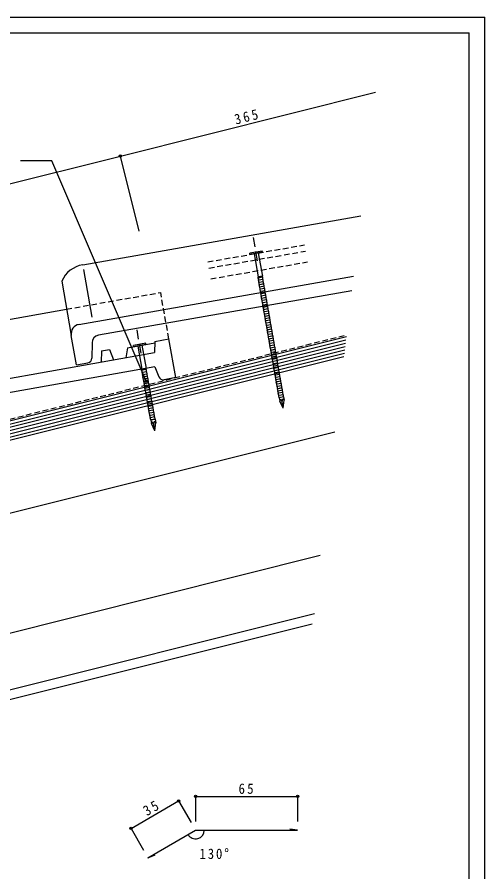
# Model space of a CAD drawing. Units: millimetres at full size, sheet at 1:3; some dimension numbers follow another scale. Extents: x -601 to 601, y -426 to 425.
# Drawn here: x 303 to 601, y -118 to 425 of the extents above; entities that cross this region are included whole.
import ezdxf

# ---------------------------------------------------------------- set-up
doc = ezdxf.new("R2010")
doc.units = ezdxf.units.MM
doc.header["$LTSCALE"] = 3
doc.header["$PDMODE"] = 32
doc.header["$PDSIZE"] = 1.5
doc.linetypes.add('DASHED1', pattern=[1.8, 1.2, -0.6])
doc.linetypes.add('DASHED2', pattern=[3, 2, -1])
for name, color, linetype in [('0-0_用紙', 7, 'Continuous'), ('0-1_野地板', 7, 'Continuous'), ('0-2_瓦', 7, 'Continuous'), ('0-3_釘', 4, 'Continuous'), ('0-7_文字', 7, 'Continuous'), ('0-8_寸法', 7, 'Continuous')]:
    doc.layers.add(name, color=color, linetype=linetype)
doc.styles.add('ＭＳ ゴシック', font='')
doc.styles.get('ＭＳ ゴシック').set_extended_font_data('MS Gothic')

msp = doc.modelspace()

# ---------------------------------------------------------------- linework, layer by layer
at = {"layer": '0-0_用紙'}
msp.add_line((-600.811, 425.311), (600.811, 425.311), dxfattribs=at)
at = {"layer": '0-0_用紙', "color": 6}
for p in [(-590.811, 415.311), (590.811, -416.041)]:
    msp.add_line(p, (590.811, 415.311), dxfattribs=at)
at = {"layer": '0-0_用紙'}
msp.add_lwpolyline([(-600.811, -426.041), (600.811, -426.041), (600.811, 425.311)], dxfattribs=at)
at = {"layer": '0-1_野地板', "color": 3, "linetype": 'DASHED1'}
msp.add_line((-304.235, 18.931), (512.701, 223.165), dxfattribs=at)
at = {"layer": '0-1_野地板'}
for p, q in [((-303.993, 17.961), (512.574, 222.103)), ((-301.082, 6.319), (511.054, 209.353)), ((-219.348, -19.632), (505.351, 161.543)), ((-201.4, -91.422), (495.974, 82.92)), ((-231.717, -135.079), (492.234, 45.908)), ((-230.262, -140.9), (490.779, 39.36))]:
    msp.add_line(p, q, dxfattribs=at)
at = {"layer": '0-1_野地板', "color": 4}
for p, q in [((-216.195, 37.849), (512.321, 219.978)), ((-215.71, 35.909), (512.067, 217.853)), ((-215.224, 33.969), (511.814, 215.728)), ((-214.739, 32.028), (511.56, 213.603)), ((-214.254, 30.088), (511.307, 211.478))]:
    msp.add_line(p, q, dxfattribs=at)
at = {"layer": '0-2_瓦'}
for p, q in [((344.736, 267.801), (521.73, 298.866)), ((331.345, 257.329), (337.395, 222.856)), ((342.268, 229.802), (517.153, 260.498)), ((516.04, 251.165), (354.805, 222.865)), ((-9.333, 178.481), (334.296, 239.475)), ((340.68, 204.142), (337.395, 222.856)), ((350.67, 217.999), (350.558, 208.36)), ((373.19, 214.894), (390.702, 218.002)), ((390.738, 219.024), (390.485, 211.87)), ((390.738, 219.024), (399.6, 220.597)), ((403.969, 195.982), (399.6, 220.597)), ((356.769, 212.995), (356.516, 205.841)), ((356.769, 212.995), (361.692, 213.869)), ((361.692, 213.869), (364.393, 207.239)), ((373.19, 214.894), (372.27, 208.637)), ((-11.728, 140.478), (390.485, 211.87)), ((390.581, 202.746), (0.823, 133.565)), ((340.68, 204.142), (348.077, 205.44)), ((390.581, 202.746), (393.198, 196.456)), ((403.969, 195.982), (396.492, 194.655))]:
    msp.add_line(p, q, dxfattribs=at)
at = {"layer": '0-2_瓦', "linetype": 'DASHED1'}
for p, q in [((424.325, 269.587), (485.984, 280.409)), ((425.016, 265.647), (486.675, 276.469)), ((426.226, 258.753), (487.885, 269.575)), ((334.296, 239.475), (394.357, 250.136)), ((399.6, 220.597), (394.357, 250.136))]:
    msp.add_line(p, q, dxfattribs=at)
at = {"layer": '0-2_瓦', "color": 4}
msp.add_line((345.255, 264.846), (350.614, 234.313), dxfattribs=at)
at = {"layer": '0-2_瓦'}
for centre, radius, start, end in [((347.885, 249.977), 18.1, 100.01822, 156.0366), ((343.421, 223.812), 6.1, 99.95492, 189.95492), ((355.67, 217.941), 5, 99.95492, 179.33529), ((347.558, 208.395), 3, 279.95492, 359.33523), ((395.968, 197.609), 3, 202.59349, 280.06506)]:
    msp.add_arc(centre, radius, start, end, dxfattribs=at)
at = {"layer": '0-3_釘', "linetype": 'DASHED2'}
for p, q in [((455.992, 270.224), (453.223, 286.001)), ((381.914, 211.519), (379.115, 227.292))]:
    msp.add_line(p, q, dxfattribs=at)
at = {"layer": '0-3_釘'}
for p, q in [((458.956, 276.477), (451.076, 275.094)), ((451.214, 274.306), (451.076, 275.094)), ((459.094, 275.689), (451.214, 274.306)), ((453.8, 274.76), (456.393, 259.986)), ((456.509, 275.236), (459.102, 260.461)), ((459.094, 275.689), (458.956, 276.477)), ((459.339, 259.833), (456.384, 259.314)), ((456.76, 257.898), (456.384, 259.314)), ((459.591, 258.395), (456.636, 257.876)), ((457.012, 256.46), (456.636, 257.876)), ((459.468, 258.373), (456.76, 257.898)), ((459.844, 256.957), (456.889, 256.438)), ((457.264, 255.022), (456.889, 256.438)), ((459.721, 256.935), (457.012, 256.46)), ((459.468, 258.373), (459.339, 259.833)), ((459.721, 256.935), (459.591, 258.395)), ((459.973, 255.497), (459.844, 256.957)), ((460.096, 255.519), (457.141, 255)), ((457.517, 253.584), (457.141, 255)), ((459.973, 255.497), (457.264, 255.022)), ((460.348, 254.081), (457.394, 253.562)), ((457.769, 252.146), (457.394, 253.562)), ((460.225, 254.059), (457.517, 253.584)), ((460.601, 252.643), (457.646, 252.124)), ((458.021, 250.708), (457.646, 252.124)), ((460.478, 252.621), (457.769, 252.146)), ((460.853, 251.205), (457.898, 250.686)), ((458.274, 249.27), (457.898, 250.686)), ((460.73, 251.183), (458.021, 250.708)), ((460.225, 254.059), (460.096, 255.519)), ((460.478, 252.621), (460.348, 254.081)), ((460.73, 251.183), (460.601, 252.643)), ((460.982, 249.745), (460.853, 251.205)), ((461.106, 249.767), (458.151, 249.248)), ((458.526, 247.832), (458.151, 249.248)), ((460.982, 249.745), (458.274, 249.27)), ((461.358, 248.329), (458.403, 247.81)), ((458.779, 246.394), (458.403, 247.81)), ((461.235, 248.307), (458.526, 247.832)), ((461.61, 246.891), (458.656, 246.372)), ((459.031, 244.956), (458.656, 246.372)), ((461.487, 246.869), (458.779, 246.394)), ((461.863, 245.453), (458.908, 244.934)), ((459.283, 243.518), (458.908, 244.934)), ((461.74, 245.431), (459.031, 244.956)), ((461.235, 248.307), (461.106, 249.767)), ((461.487, 246.869), (461.358, 248.329)), ((461.74, 245.431), (461.61, 246.891)), ((461.992, 243.993), (461.863, 245.453)), ((462.115, 244.015), (459.16, 243.496)), ((459.536, 242.08), (459.16, 243.496)), ((461.992, 243.993), (459.283, 243.518)), ((462.368, 242.577), (459.413, 242.058)), ((459.788, 240.642), (459.413, 242.058)), ((462.244, 242.555), (459.536, 242.08)), ((462.62, 241.139), (459.665, 240.62)), ((460.041, 239.204), (459.665, 240.62)), ((462.497, 241.117), (459.788, 240.642)), ((462.872, 239.701), (459.918, 239.182)), ((462.749, 239.679), (460.041, 239.204)), ((462.244, 242.555), (462.115, 244.015)), ((462.497, 241.117), (462.368, 242.577)), ((462.749, 239.679), (462.62, 241.139)), ((463.002, 238.241), (462.872, 239.701)), ((460.293, 237.766), (459.918, 239.182)), ((463.125, 238.263), (460.17, 237.744)), ((460.545, 236.328), (460.17, 237.744)), ((463.002, 238.241), (460.293, 237.766)), ((463.377, 236.825), (460.422, 236.306)), ((460.798, 234.89), (460.422, 236.306)), ((463.254, 236.803), (460.545, 236.328)), ((463.63, 235.387), (460.675, 234.868)), ((461.05, 233.452), (460.675, 234.868)), ((463.506, 235.365), (460.798, 234.89)), ((463.882, 233.949), (460.927, 233.43)), ((463.759, 233.927), (461.05, 233.452)), ((463.254, 236.803), (463.125, 238.263)), ((463.506, 235.365), (463.377, 236.825)), ((463.759, 233.927), (463.63, 235.387)), ((464.011, 232.489), (463.882, 233.949)), ((461.303, 232.014), (460.927, 233.43)), ((464.134, 232.511), (461.179, 231.992)), ((461.555, 230.576), (461.179, 231.992)), ((464.011, 232.489), (461.303, 232.014)), ((464.387, 231.073), (461.432, 230.554)), ((461.807, 229.138), (461.432, 230.554)), ((464.264, 231.051), (461.555, 230.576)), ((464.639, 229.635), (461.684, 229.116)), ((462.06, 227.7), (461.684, 229.116)), ((464.516, 229.613), (461.807, 229.138)), ((464.264, 231.051), (464.134, 232.511)), ((464.516, 229.613), (464.387, 231.073)), ((464.768, 228.175), (464.639, 229.635)), ((464.891, 228.197), (461.937, 227.678)), ((462.312, 226.262), (461.937, 227.678)), ((464.768, 228.175), (462.06, 227.7)), ((465.144, 226.759), (462.189, 226.24)), ((462.565, 224.824), (462.189, 226.24)), ((465.021, 226.737), (462.312, 226.262)), ((465.396, 225.321), (462.441, 224.802)), ((462.817, 223.386), (462.441, 224.802)), ((465.273, 225.299), (462.565, 224.824)), ((465.649, 223.883), (462.694, 223.364)), ((463.069, 221.948), (462.694, 223.364)), ((465.526, 223.861), (462.817, 223.386)), ((465.021, 226.737), (464.891, 228.197)), ((465.273, 225.299), (465.144, 226.759)), ((465.526, 223.861), (465.396, 225.321)), ((465.778, 222.423), (465.649, 223.883)), ((384.866, 217.779), (376.989, 216.381)), ((385.005, 216.991), (384.866, 217.779)), ((465.901, 222.445), (462.946, 221.926)), ((463.322, 220.509), (462.946, 221.926)), ((465.778, 222.423), (463.069, 221.948)), ((466.153, 221.006), (463.199, 220.488)), ((463.574, 219.071), (463.199, 220.488)), ((466.03, 220.985), (463.322, 220.509)), ((466.406, 219.568), (463.451, 219.05)), ((463.827, 217.633), (463.451, 219.05)), ((466.283, 219.547), (463.574, 219.071)), ((466.658, 218.13), (463.703, 217.612)), ((464.079, 216.195), (463.703, 217.612)), ((466.535, 218.109), (463.827, 217.633)), ((466.03, 220.985), (465.901, 222.445)), ((466.283, 219.547), (466.153, 221.006)), ((466.535, 218.109), (466.406, 219.568)), ((466.788, 216.671), (466.658, 218.13)), ((377.129, 215.593), (376.989, 216.381)), ((385.005, 216.991), (377.129, 215.593)), ((379.713, 216.052), (382.335, 201.283)), ((382.421, 216.533), (385.042, 201.763)), ((466.911, 216.692), (463.956, 216.174)), ((464.331, 214.757), (463.956, 216.174)), ((466.788, 216.671), (464.079, 216.195)), ((467.163, 215.254), (464.208, 214.736)), ((464.584, 213.319), (464.208, 214.736)), ((467.04, 215.233), (464.331, 214.757)), ((467.415, 213.816), (464.461, 213.298)), ((464.836, 211.881), (464.461, 213.298)), ((467.292, 213.795), (464.584, 213.319)), ((467.668, 212.378), (464.713, 211.86)), ((467.545, 212.357), (464.836, 211.881)), ((467.04, 215.233), (466.911, 216.692)), ((467.292, 213.795), (467.163, 215.254)), ((467.545, 212.357), (467.415, 213.816)), ((467.797, 210.919), (467.668, 212.378)), ((465.089, 210.443), (464.713, 211.86)), ((467.92, 210.94), (464.965, 210.422)), ((465.341, 209.005), (464.965, 210.422)), ((467.797, 210.919), (465.089, 210.443)), ((465.593, 207.567), (465.218, 208.984)), ((468.05, 209.481), (465.341, 209.005)), ((468.425, 208.064), (465.47, 207.546)), ((465.846, 206.129), (465.47, 207.546)), ((468.302, 208.043), (465.593, 207.567)), ((468.05, 209.481), (467.92, 210.94)), ((468.554, 206.605), (468.425, 208.064)), ((468.677, 206.626), (465.723, 206.108)), ((466.098, 204.691), (465.723, 206.108)), ((468.554, 206.605), (465.846, 206.129)), ((468.93, 205.188), (465.975, 204.67)), ((466.351, 203.253), (465.975, 204.67)), ((468.807, 205.167), (466.098, 204.691)), ((469.182, 203.75), (466.227, 203.232)), ((466.603, 201.815), (466.227, 203.232)), ((469.059, 203.729), (466.351, 203.253)), ((469.435, 202.312), (466.48, 201.794)), ((466.855, 200.377), (466.48, 201.794)), ((469.311, 202.291), (466.603, 201.815)), ((468.807, 205.167), (468.677, 206.626)), ((469.059, 203.729), (468.93, 205.188)), ((469.311, 202.291), (469.182, 203.75)), ((469.564, 200.853), (469.435, 202.312)), ((385.281, 201.135), (382.327, 200.611)), ((382.705, 199.195), (382.327, 200.611)), ((385.536, 199.698), (382.582, 199.173)), ((382.96, 197.758), (382.582, 199.173)), ((385.413, 199.676), (382.705, 199.195)), ((385.791, 198.26), (382.837, 197.736)), ((383.216, 196.32), (382.837, 197.736)), ((385.668, 198.238), (382.96, 197.758)), ((386.046, 196.823), (383.092, 196.298)), ((383.471, 194.883), (383.092, 196.298)), ((385.923, 196.801), (383.216, 196.32)), ((385.413, 199.676), (385.281, 201.135)), ((385.668, 198.238), (385.536, 199.698)), ((385.923, 196.801), (385.791, 198.26)), ((386.178, 195.363), (386.046, 196.823)), ((469.687, 200.874), (466.732, 200.356)), ((467.108, 198.939), (466.732, 200.356)), ((469.564, 200.853), (466.855, 200.377)), ((467.36, 197.501), (466.985, 198.918)), ((469.816, 199.415), (467.108, 198.939)), ((470.192, 197.998), (467.237, 197.48)), ((467.612, 196.063), (467.237, 197.48)), ((470.069, 197.977), (467.36, 197.501)), ((470.444, 196.56), (467.489, 196.042)), ((467.865, 194.625), (467.489, 196.042)), ((470.321, 196.539), (467.612, 196.063)), ((469.816, 199.415), (469.687, 200.874)), ((470.321, 196.539), (470.192, 197.998)), ((470.573, 195.101), (470.444, 196.56)), ((386.301, 195.385), (383.348, 194.861)), ((383.726, 193.445), (383.348, 194.861)), ((386.178, 195.363), (383.471, 194.883)), ((386.557, 193.948), (383.603, 193.423)), ((383.981, 192.008), (383.603, 193.423)), ((386.434, 193.926), (383.726, 193.445)), ((386.812, 192.51), (383.858, 191.986)), ((384.236, 190.57), (383.858, 191.986)), ((386.689, 192.488), (383.981, 192.008)), ((387.067, 191.073), (384.113, 190.548)), ((384.491, 189.133), (384.113, 190.548)), ((386.944, 191.051), (384.236, 190.57)), ((386.434, 193.926), (386.301, 195.385)), ((386.689, 192.488), (386.557, 193.948)), ((386.944, 191.051), (386.812, 192.51)), ((387.199, 189.613), (387.067, 191.073)), ((470.697, 195.122), (467.742, 194.604)), ((468.117, 193.187), (467.742, 194.604)), ((470.573, 195.101), (467.865, 194.625)), ((470.949, 193.684), (467.994, 193.166)), ((468.37, 191.749), (467.994, 193.166)), ((470.826, 193.663), (468.117, 193.187)), ((471.201, 192.246), (468.247, 191.728)), ((468.622, 190.311), (468.247, 191.728)), ((471.078, 192.225), (468.37, 191.749)), ((471.454, 190.808), (468.499, 190.29)), ((471.331, 190.787), (468.622, 190.311)), ((470.826, 193.663), (470.697, 195.122)), ((471.078, 192.225), (470.949, 193.684)), ((471.331, 190.787), (471.201, 192.246)), ((471.583, 189.349), (471.454, 190.808)), ((387.322, 189.635), (384.368, 189.111)), ((384.746, 187.695), (384.368, 189.111)), ((387.199, 189.613), (384.491, 189.133)), ((387.577, 188.198), (384.623, 187.673)), ((385.002, 186.258), (384.623, 187.673)), ((387.454, 188.176), (384.746, 187.695)), ((387.832, 186.76), (384.879, 186.236)), ((385.257, 184.82), (384.879, 186.236)), ((387.709, 186.738), (385.002, 186.258)), ((388.088, 185.322), (385.134, 184.798)), ((387.964, 185.301), (385.257, 184.82)), ((387.454, 188.176), (387.322, 189.635)), ((387.709, 186.738), (387.577, 188.198)), ((387.964, 185.301), (387.832, 186.76)), ((388.22, 183.863), (388.088, 185.322)), ((468.874, 188.873), (468.499, 190.29)), ((469.127, 187.435), (468.751, 188.852)), ((471.583, 189.349), (468.874, 188.873)), ((469.379, 185.997), (469.004, 187.414)), ((471.835, 187.911), (469.127, 187.435)), ((469.632, 184.559), (469.256, 185.976)), ((472.088, 186.473), (469.379, 185.997)), ((472.463, 185.056), (469.509, 184.537)), ((472.34, 185.034), (469.632, 184.559)), ((472.589, 183.636), (472.463, 185.056)), ((385.512, 183.382), (385.134, 184.798)), ((388.343, 183.885), (385.389, 183.361)), ((385.767, 181.945), (385.389, 183.361)), ((388.22, 183.863), (385.512, 183.382)), ((388.598, 182.447), (385.644, 181.923)), ((386.022, 180.507), (385.644, 181.923)), ((388.475, 182.426), (385.767, 181.945)), ((388.853, 181.01), (385.899, 180.486)), ((386.277, 179.07), (385.899, 180.486)), ((388.73, 180.988), (386.022, 180.507)), ((389.108, 179.572), (386.154, 179.048)), ((388.985, 179.55), (386.277, 179.07)), ((388.475, 182.426), (388.343, 183.885)), ((388.73, 180.988), (388.598, 182.447)), ((388.985, 179.55), (388.853, 181.01)), ((389.24, 178.113), (389.108, 179.572)), ((469.874, 183.16), (469.509, 184.537)), ((472.586, 183.636), (469.877, 183.16)), ((469.877, 183.16), (470.243, 181.073)), ((470.567, 182.266), (470.243, 181.073)), ((472.441, 176.503), (470.243, 181.073)), ((472.441, 176.503), (471.747, 180.461)), ((472.241, 182.56), (472.952, 181.549)), ((472.441, 176.503), (472.952, 181.549)), ((472.586, 183.636), (472.952, 181.549)), ((386.533, 177.632), (386.154, 179.048)), ((389.363, 178.135), (386.41, 177.61)), ((386.788, 176.195), (386.41, 177.61)), ((389.24, 178.113), (386.533, 177.632)), ((389.619, 176.697), (386.665, 176.173)), ((387.043, 174.757), (386.665, 176.173)), ((389.495, 176.675), (386.788, 176.195)), ((389.874, 175.26), (386.92, 174.735)), ((387.298, 173.32), (386.92, 174.735)), ((389.751, 175.238), (387.043, 174.757)), ((389.495, 176.675), (389.363, 178.135)), ((389.751, 175.238), (389.619, 176.697)), ((390.006, 173.8), (389.874, 175.26)), ((390.129, 173.822), (387.175, 173.298)), ((387.553, 171.882), (387.175, 173.298)), ((390.006, 173.8), (387.298, 173.32)), ((390.384, 172.385), (387.43, 171.86)), ((387.808, 170.445), (387.43, 171.86)), ((390.261, 172.363), (387.553, 171.882)), ((390.639, 170.947), (387.685, 170.423)), ((388.064, 169.007), (387.685, 170.423)), ((390.516, 170.925), (387.808, 170.445)), ((390.894, 169.51), (387.94, 168.985)), ((387.94, 168.985), (388.102, 168.791)), ((390.771, 169.488), (388.064, 169.007)), ((390.261, 172.363), (390.129, 173.822)), ((390.516, 170.925), (390.384, 172.385)), ((390.771, 169.488), (390.639, 170.947)), ((390.894, 169.51), (390.81, 169.271)), ((390.81, 169.271), (391.18, 167.185)), ((388.794, 167.898), (388.472, 166.704)), ((390.679, 162.139), (388.472, 166.704)), ((390.679, 162.139), (389.977, 166.095)), ((390.467, 168.195), (391.18, 167.185)), ((390.679, 162.139), (391.18, 167.185))]:
    msp.add_line(p, q, dxfattribs=at)
for points in [[(459.216, 259.811), (459.157, 260.471), (456.337, 259.976)], [(459.216, 259.811), (456.507, 259.336), (456.337, 259.976)], [(468.302, 208.043), (468.173, 209.502), (465.218, 208.984)], [(385.158, 201.114), (385.098, 201.773), (382.279, 201.273)], [(385.158, 201.114), (382.45, 200.633), (382.279, 201.273)], [(470.069, 197.977), (469.939, 199.436), (466.985, 198.918)], [(471.835, 187.91), (471.706, 189.37), (468.751, 188.852)], [(472.088, 186.472), (471.959, 187.932), (469.004, 187.414)], [(472.34, 185.034), (472.211, 186.494), (469.256, 185.976)], [(470.567, 182.266), (471.747, 180.461), (472.241, 182.56)], [(390.81, 169.271), (388.102, 168.791), (388.472, 166.704)], [(388.794, 167.898), (389.977, 166.095), (390.467, 168.195)]]:
    msp.add_lwpolyline(points, dxfattribs=at)
at = {"layer": '0-7_文字'}
for p, q in [((325.014, 333.915), (305.014, 333.915)), ((385.08, 193.685), (325.014, 333.915))]:
    msp.add_line(p, q, dxfattribs=at)
msp.add_point((385.08, 193.685), dxfattribs=at)
at = {"layer": '0-8_寸法'}
for p, q in [((368.748, 336.869), (531.103, 377.458)), ((14.645, 248.344), (368.748, 336.869)), ((380.706, 289.035), (368.748, 336.869)), ((416.569, -70.418), (416.569, -86.505)), ((416.569, -70.418), (481.569, -70.418)), ((481.569, -70.418), (481.569, -86.505)), ((375.481, -90.794), (405.792, -73.294)), ((405.792, -73.294), (413.796, -87.157)), ((375.481, -90.794), (383.485, -104.657))]:
    msp.add_line(p, q, dxfattribs=at)
at = {"layer": '0-8_寸法', "color": 2}
msp.add_line((386.258, -109.461), (390.938, -107.7), dxfattribs=at)
msp.add_lwpolyline([(386.258, -109.461), (416.569, -91.961), (481.569, -91.961), (476.616, -91.283)], dxfattribs=at)
at = {"layer": '0-8_寸法'}
msp.add_arc((416.569, -91.961), 5.482, 209.99995, 0, dxfattribs=at)
for p in [(368.748, 336.869), (416.569, -70.418), (481.569, -70.418), (405.792, -73.294), (375.481, -90.794)]:
    msp.add_point(p, dxfattribs=at)

# ---------------------------------------------------------------- texts
at = {"layer": '0-8_寸法', "char_height": 6.598, "attachment_point": 7, "style": 'ＭＳ ゴシック'}
for s, insert, rotation in [('\\T1.38;\\W0.9;365', (442.286, 356.8), 14.036), ('\\T1.36;\\W0.9;35', (385.665, -83.183), 30)]:
    msp.add_mtext(s, dxfattribs=dict(at, insert=insert, rotation=rotation))
for s, insert in [('\\T1.36;\\W0.9;65', (443.967, -68.918)), ('\\T1.3;\\W0.9;130°', (419.076, -110.338))]:
    msp.add_mtext(s, dxfattribs=dict(at, insert=insert))

doc.saveas('drawing.dxf')
